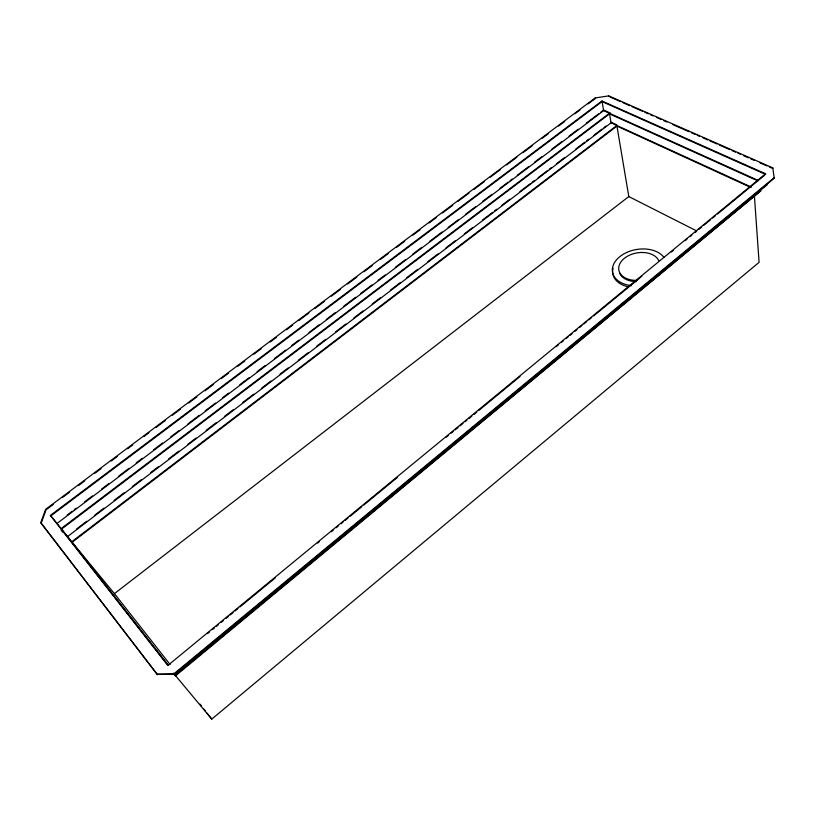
<?xml version="1.0" encoding="UTF-8"?>
<svg xmlns="http://www.w3.org/2000/svg" width="815" height="815" viewBox="0 0 815 815"><rect width="100%" height="100%" fill="white"/><g stroke="black" fill="none" stroke-linecap="round" stroke-linejoin="round"><path stroke-width="1.22" d="M157.112 674.28L174.583 674.066L157.112 674.28L40.75 522.649L45.65 509.324L595.154 97.963L608.734 95.875L772.763 167.859L774.25 178.261L173.972 674.545L174.369 675.024L767.445 184.536L767.414 183.895M41.585 522.048L46.068 509.833L53.199 504.495M173.483 673.149L211.747 719.125L759.081 262.318L754.395 195.692M174.176 673.577L774.219 177.609L774.25 178.261M765.58 173.768L167.829 665.468L50.398 515.396L601.949 100.979L765.58 173.768L765.621 174.42L602.051 101.59L50.815 515.905M207.54 633.622L209.496 632.002M212.45 629.577L214.416 627.957M216.383 626.348L218.339 624.728M221.293 622.303L223.259 620.684M226.203 618.259L228.169 616.639M230.136 615.03L233.08 612.605M235.046 610.985L237.99 608.561M239.956 606.941L275.327 577.835M317.575 543.075L319.541 541.455M331.338 531.757L333.304 530.137M336.249 527.712L338.215 526.093M341.159 523.668L343.125 522.058M345.091 520.439L348.036 518.014M350.002 516.394L361.799 506.696M363.755 505.076L397.17 477.59M446.294 437.166L448.26 435.546M451.204 433.122L453.171 431.512M455.137 429.892L458.081 427.468M460.047 425.848L463.002 423.423M464.957 421.803L466.924 420.194M468.89 418.574L471.844 416.149M473.8 414.529L476.755 412.105M478.721 410.485L519.98 376.53M556.339 346.62L558.306 345M561.25 342.575L563.216 340.965M566.16 338.531L568.126 336.921M570.093 335.301L572.059 333.681M575.003 331.257L576.969 329.647M579.923 327.212L581.89 325.603M583.846 323.983L586.8 321.558M588.766 319.938L591.71 317.514M593.677 315.894L641.823 276.285M671.295 252.029L673.261 250.419M685.048 240.71L687.014 239.101M689.969 236.666L691.925 235.056M694.879 232.632L696.845 231.012L628.803 196.568L616.843 125.479L71.72 541.792L114.436 593.626L170.111 664.551M698.812 229.392L701.756 226.967M703.722 225.347L710.599 219.693M712.565 218.074L715.509 215.649M717.475 214.029L764.643 175.225M114.436 593.626L628.803 196.568M72.117 542.281L616.945 126.081L750.381 187.246M76.63 528.925L86.757 521.223M94.856 515.06L103.963 508.122M114.08 500.42L124.206 492.718M132.305 486.555L141.413 479.628M150.52 472.69L158.619 466.526M168.736 458.825L178.862 451.123M187.97 444.195L196.069 438.032M206.185 430.32L216.311 422.618M224.41 416.455L233.518 409.527M242.626 402.59L253.76 394.124M261.86 387.96L270.967 381.023M280.075 374.095L288.174 367.932M298.3 360.23L308.416 352.528M316.515 346.365L325.623 339.427M335.749 331.725L345.866 324.024M353.965 317.86L363.072 310.923M372.18 303.995L380.279 297.832M390.405 290.13L400.522 282.428M406.593 277.803L417.728 269.327M427.855 261.625L437.971 253.923M446.07 247.76L455.178 240.833M464.295 233.895L472.384 227.731M482.511 220.03L492.627 212.328M494.654 210.79L496.681 209.251M501.745 205.39L509.833 199.237M519.96 191.525L530.086 183.823M532.103 182.285L534.131 180.747M538.175 177.66L547.293 170.732M549.31 169.194L551.337 167.645M556.4 163.795L564.5 157.631M575.624 149.165L584.742 142.228M586.759 140.689L588.787 139.151M593.85 135.3L601.949 129.137M603.966 127.598L605.993 126.05M611.056 122.831L609.416 113.265L61.094 528.64L67.614 536.545L611.056 122.831L751.491 187.155M61.502 529.139L609.518 113.866L757.909 180.93M67.105 515.09L72.189 511.25M74.216 509.721L76.253 508.183M84.383 502.05L92.513 495.907M101.651 489.01L108.772 483.631M118.929 475.96L129.096 468.289M136.207 462.92L142.299 458.315M153.485 449.88L162.623 442.973M170.753 436.84L178.882 430.707M188.031 423.8L199.206 415.355M205.309 410.76L215.466 403.089M222.577 397.71L228.679 393.115M239.855 384.67L249.003 377.773M257.132 371.63L265.262 365.497M274.411 358.59L285.586 350.155M291.678 345.55L298.789 340.181M308.956 332.51L319.113 324.839M326.234 319.47L335.373 312.563M343.502 306.42L355.697 297.22M360.78 293.38L371.956 284.944M378.058 280.34L385.169 274.971M395.326 267.3L405.493 259.628M412.604 254.26L421.752 247.353M429.882 241.22L442.076 232.01M448.169 227.405L458.336 219.734M465.447 214.365L475.614 206.694M482.724 201.325L491.873 194.418M499.992 188.285L508.122 182.142M510.159 180.614L512.187 179.076M517.27 175.245L528.446 166.8M534.548 162.195L541.659 156.826M551.826 149.155L561.983 141.484M569.094 136.115L578.243 129.208M586.372 123.075L598.567 113.866M600.594 112.338L603.65 110.035L610.567 113.153M50.398 515.396L57.03 523.444L603.65 110.657L758.133 180.41M62.368 497.619L69.499 492.28M78.668 485.414L84.78 480.84M94.978 473.209L101.091 468.625M111.278 460.995L117.391 456.42M127.578 448.79L132.672 444.98M143.878 436.585L148.982 432.765M156.113 427.427L165.282 420.56M172.413 415.222L180.563 409.11M188.713 403.007L196.863 396.905M205.013 390.803L213.173 384.7M221.323 378.588L228.455 373.25M237.623 366.383L244.755 361.045M253.923 354.179L261.055 348.83M270.234 341.964L276.346 337.39M286.534 329.759L292.646 325.185M298.759 320.601L308.946 312.97M315.059 308.396L324.238 301.53M331.369 296.191L340.538 289.315M347.669 283.977L356.838 277.11M363.969 271.772L372.119 265.67M380.269 259.557L388.429 253.455M396.579 247.353L404.729 241.25M412.879 235.148L420.01 229.799M429.179 222.933L436.31 217.595M442.433 213.021L452.62 205.39M457.714 201.57L468.92 193.175M474.014 189.365L484.202 181.735M490.314 177.161L500.512 169.53M506.624 164.946L516.812 157.315M522.924 152.741L532.093 145.875M542.281 138.244L548.393 133.66M558.591 126.03L564.703 121.455M574.891 113.825L579.985 110.015M588.135 103.902L595.266 98.564L595.154 97.963M609.997 96.995L620.47 101.59M622.792 102.619L629.771 105.685M632.094 106.704L642.556 111.298M644.889 112.317L648.373 113.856M650.696 114.874L653.029 115.893M656.513 117.431L661.169 119.469M663.491 120.498L666.986 122.026M672.793 124.583L689.072 131.735M691.405 132.753L694.889 134.281M697.212 135.31L699.545 136.329M703.029 137.857L707.685 139.905M710.008 140.924L716.986 143.99M719.309 145.009L729.782 149.614M732.104 150.632L735.588 152.161M737.921 153.189L740.244 154.208M743.728 155.736L748.384 157.784M750.707 158.803L754.201 160.341M760.008 162.888L766.986 165.954M769.319 166.973L772.803 168.511L772.763 167.859M611.056 122.199L616.812 124.838M40.75 522.649L157.529 674.769M173.564 673.638L175.449 675.91L760.884 190.761L175.052 675.431L173.493 673.434M199.991 704.129L201.55 706.126M203.903 709.121L205.472 711.128M207.041 713.125L211.747 719.125M67.614 536.545L168.593 665.498M57.03 523.444L168.226 665.498M61.176 530.219L62.745 532.215M601.949 100.979L603.65 110.657M608.734 95.875L608.836 96.486M636.423 281.603A20.599 13.702 -9.9 0 1 619.644 273.229M637.31 280.37A20.619 13.702 -10 0 1 618.707 268.93A20.619 13.702 -10 0 1 635.771 253.129A20.619 13.702 -10 0 1 658.714 260.535M628.426 286.849A27.231 18.134 -9.9 0 1 613.104 268.227M631.503 285.657A27.272 18.134 -9.9 0 1 619.003 257.326A27.272 18.134 -9.9 0 1 663.95 257.428"/></g></svg>
